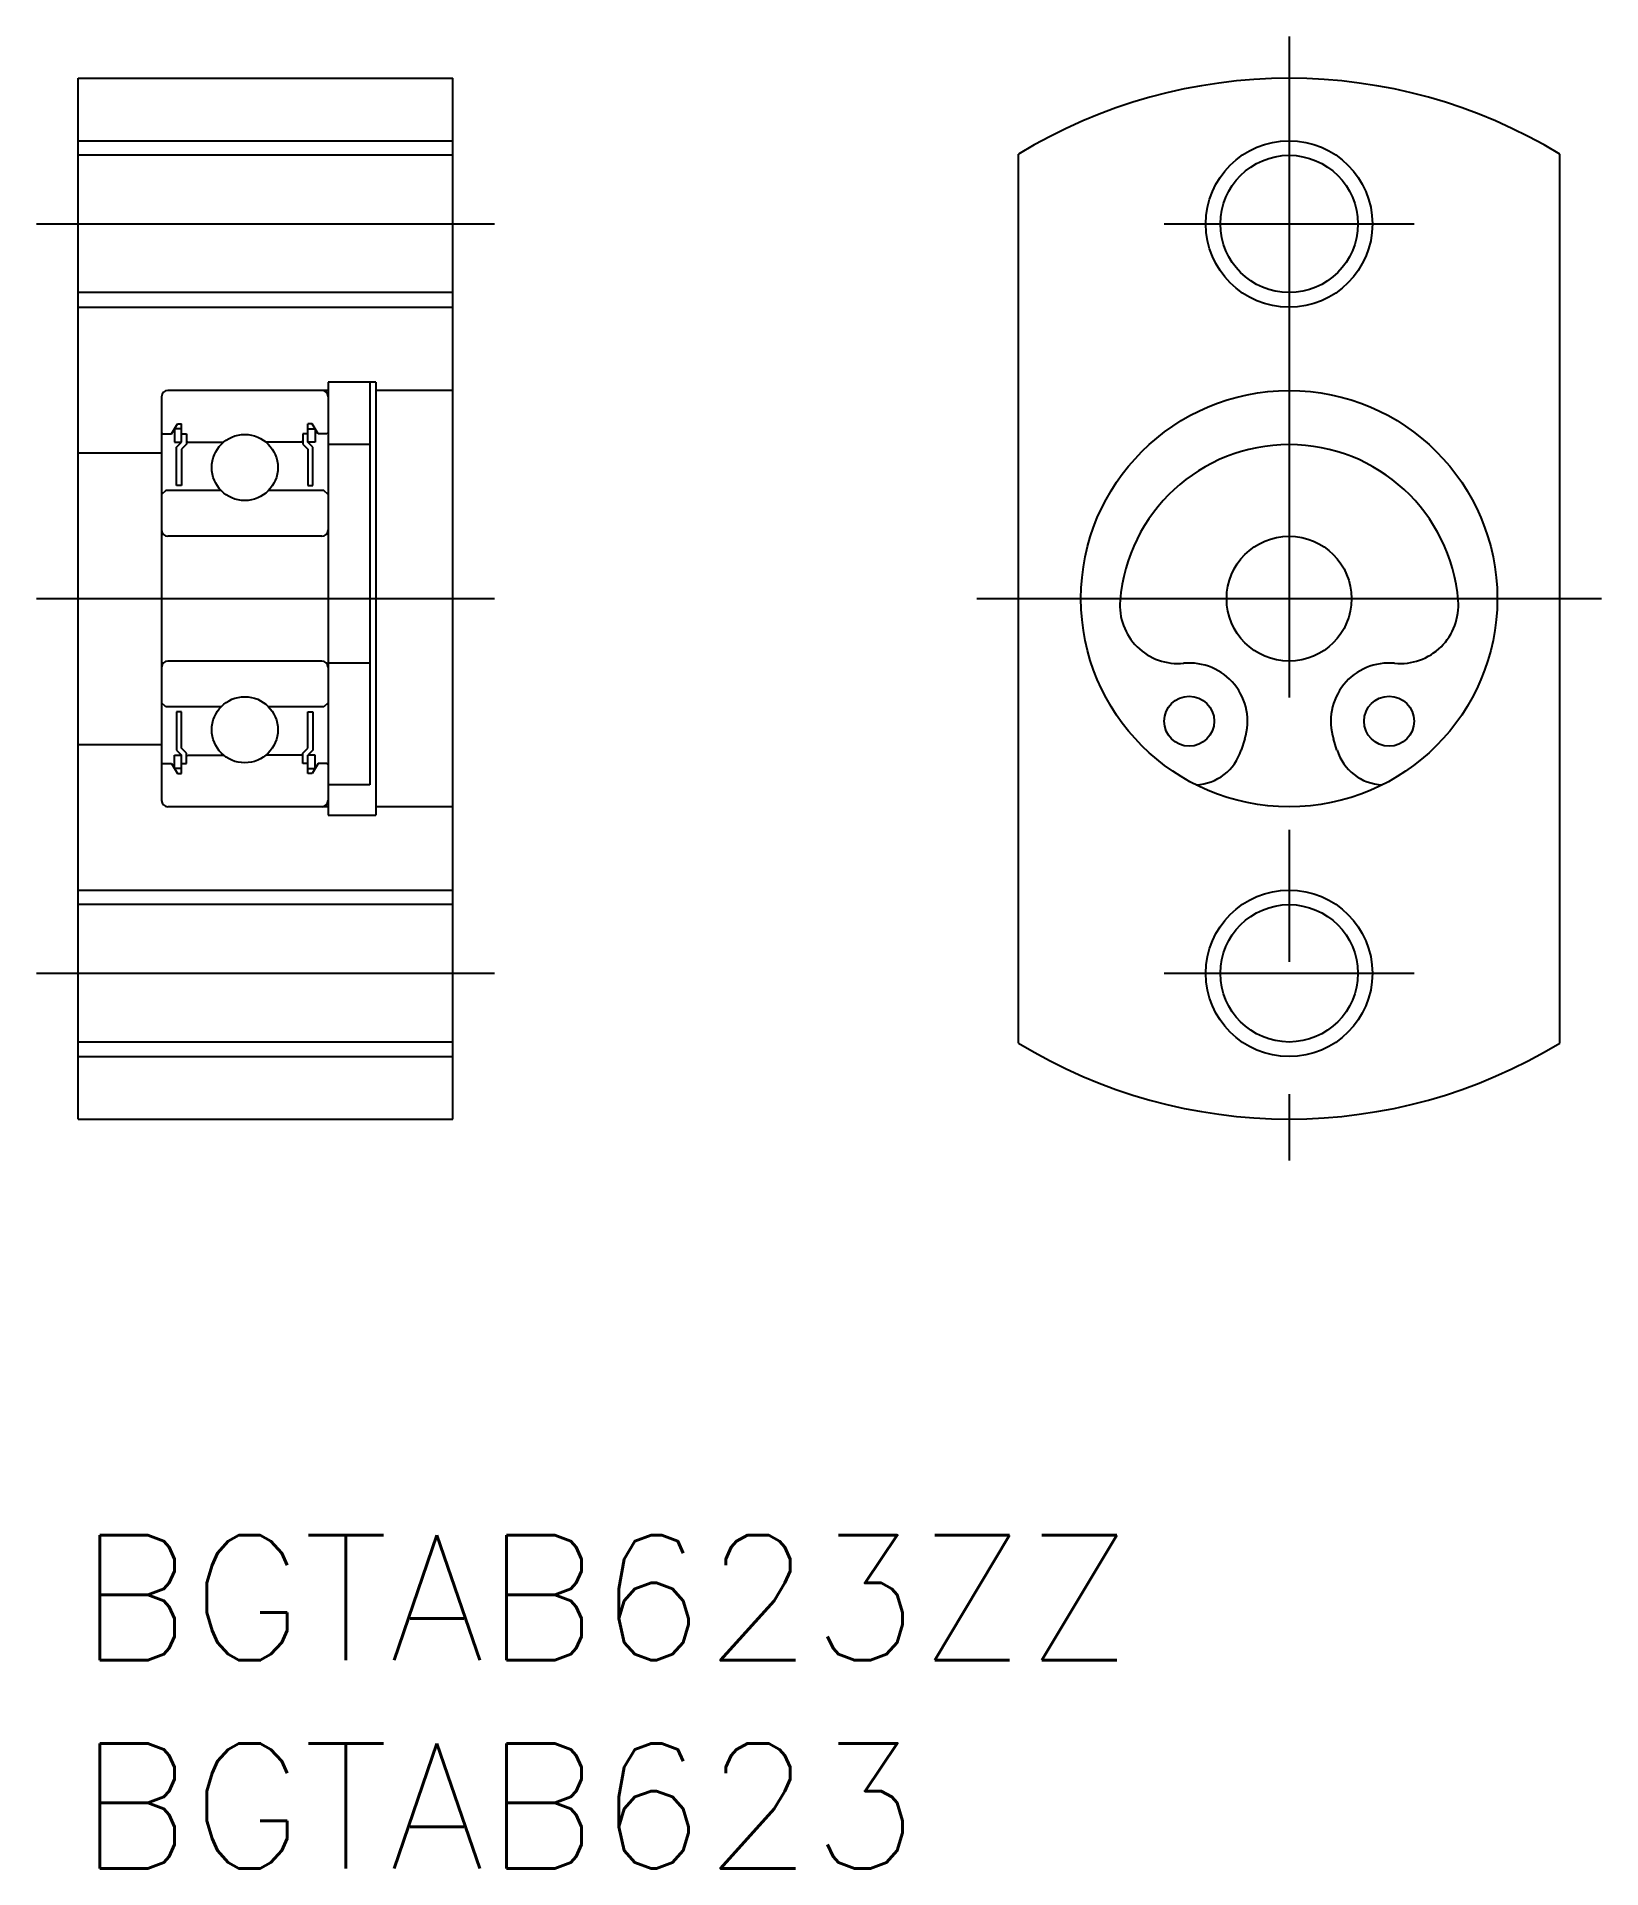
# Model space of a CAD drawing. Extents: x -1 to 36.6, y -8 to 36.
import ezdxf

# ---------------------------------------------------------------- set-up
doc = ezdxf.new("R2010")
doc.units = 0
doc.header["$LTSCALE"] = 0.5
doc.linetypes.add('CENTER', pattern=[50.8, 31.75, -6.35, 6.35, -6.35])
for name, color, linetype in [('MSM_CENTER', 1, 'CENTER'), ('MSM_CONTINUOUS', 7, 'CONTINUOUS'), ('MSM_NARROW', 5, 'CONTINUOUS'), ('MSM_PART_NUMBER', 7, 'CONTINUOUS')]:
    doc.layers.add(name, color=color, linetype=linetype)
doc.styles.get("Standard").update_dxf_attribs({"font": 'txt.shx', "height": 3, "bigfont": 'bigfont.shx'})

# ---------------------------------------------------------------- blocks, each defined once
blk = doc.blocks.new('*U2')
at = {"layer": 'MSM_PART_NUMBER'}
blk.add_text('BGTAB623ZZ', height=3, dxfattribs=at).set_placement((0, -3))
blk = doc.blocks.new('*U3')
at = {"layer": 'MSM_PART_NUMBER'}
blk.add_text('BGTAB623', height=3, dxfattribs=at).set_placement((0, -8))

msp = doc.modelspace()

# ---------------------------------------------------------------- linework, layer by layer
at = {"layer": 'MSM_CENTER'}
for p, q in [((29.084, 36), (29.084, 9)), ((-1, 31.5), (10, 31.5)), ((26.084, 31.5), (32.084, 31.5)), ((-1, 22.5), (10, 22.5)), ((21.584, 22.5), (36.584, 22.5)), ((-1, 13.5), (10, 13.5)), ((26.084, 13.5), (32.084, 13.5))]:
    msp.add_line(p, q, dxfattribs=at)
at = {"layer": 'MSM_CONTINUOUS'}
for p, q in [((0, 35), (9, 35)), ((0, 10), (0, 35)), ((9, 10), (9, 35)), ((9, 33.15), (0, 33.15)), ((22.584, 11.823), (22.584, 33.177)), ((35.584, 11.823), (35.584, 33.177)), ((9, 29.85), (0, 29.85)), ((2, 27.35), (2, 17.65)), ((6, 27.5), (2.15, 27.5)), ((7.15, 27.7, 0.5), (6, 27.7, 0.5)), ((6, 27.7), (6, 17.3)), ((7, 27.7), (7, 18.024)), ((7.15, 27.7), (7.15, 17.3)), ((9, 27.5), (7.16, 27.5)), ((2, 26.49), (2.03, 26.46)), ((2.03, 26.46), (2.241, 26.46)), ((2.241, 26.46), (2.381, 26.701)), ((2.482, 26.581), (2.311, 26.581)), ((2.311, 26.581), (2.311, 26.26)), ((2.381, 26.701), (2.482, 26.701)), ((2.482, 26.26), (2.482, 26.701)), ((2.482, 26.46), (2.603, 26.46)), ((2.603, 26.46), (2.603, 26.21)), ((5.397, 26.46), (5.397, 26.21)), ((5.517, 26.46), (5.397, 26.46)), ((5.517, 26.26), (5.517, 26.701)), ((5.619, 26.701), (5.517, 26.701)), ((5.517, 26.581), (5.689, 26.581)), ((5.759, 26.46), (5.619, 26.701)), ((5.689, 26.581), (5.689, 26.26)), ((5.97, 26.46), (5.759, 26.46)), ((6, 26.49), (5.97, 26.46)), ((0, 26), (2, 26)), ((2.311, 26.26), (2.482, 26.26)), ((2.362, 26.139), (2.482, 26.26)), ((2.362, 25.216), (2.362, 26.139)), ((2.603, 26.21), (2.482, 26.089)), ((2.482, 26.089), (2.482, 25.216)), ((2.603, 26.29), (2.633, 26.26)), ((2.633, 26.26), (3.492, 26.26)), ((5.367, 26.26), (4.508, 26.26)), ((5.397, 26.29), (5.367, 26.26)), ((5.397, 26.21), (5.517, 26.089)), ((5.638, 26.139), (5.517, 26.26)), ((5.689, 26.26), (5.517, 26.26)), ((5.517, 26.089), (5.517, 25.216)), ((5.638, 25.216), (5.638, 26.139)), ((7, 26.2, 0.5), (6, 26.2, 0.5)), ((2.1, 25.1), (2, 25)), ((3.428, 25.1), (2.1, 25.1)), ((2.482, 25.216), (2.362, 25.216)), ((5.9, 25.1), (4.572, 25.1)), ((5.517, 25.216), (5.638, 25.216)), ((6, 25), (5.9, 25.1)), ((2, 24.925), (2, 24.925)), ((5.85, 24), (2.15, 24)), ((2, 22.5), (2, 22.5)), ((5.85, 21), (2.15, 21)), ((7, 20.954, 0.5), (6, 20.954, 0.5)), ((2.1, 19.9), (2, 20)), ((3.428, 19.9), (2.1, 19.9)), ((5.9, 19.9), (4.572, 19.9)), ((6, 20), (5.9, 19.9)), ((2.482, 19.784), (2.362, 19.784)), ((2.362, 19.784), (2.362, 18.861)), ((2.482, 18.911), (2.482, 19.784)), ((5.517, 18.911), (5.517, 19.784)), ((5.517, 19.784), (5.638, 19.784)), ((5.638, 19.784), (5.638, 18.861)), ((0, 19), (2, 19)), ((28.019, 19.132), (27.933, 18.862)), ((30.234, 18.862), (30.149, 19.132)), ((2, 18.51), (2.03, 18.54)), ((2.03, 18.54), (2.241, 18.54)), ((2.241, 18.54), (2.381, 18.299)), ((2.311, 18.74), (2.482, 18.74)), ((2.311, 18.419), (2.311, 18.74)), ((2.362, 18.861), (2.482, 18.74)), ((2.603, 18.79), (2.482, 18.911)), ((2.482, 18.299), (2.482, 18.74)), ((2.482, 18.54), (2.603, 18.54)), ((2.603, 18.54), (2.603, 18.79)), ((2.603, 18.71), (2.633, 18.74)), ((2.633, 18.74), (3.492, 18.74)), ((5.367, 18.74), (4.508, 18.74)), ((5.397, 18.71), (5.367, 18.74)), ((5.397, 18.79), (5.517, 18.911)), ((5.397, 18.54), (5.397, 18.79)), ((5.517, 18.54), (5.397, 18.54)), ((5.638, 18.861), (5.517, 18.74)), ((5.689, 18.74), (5.517, 18.74)), ((5.517, 18.299), (5.517, 18.74)), ((5.759, 18.54), (5.619, 18.299)), ((5.689, 18.419), (5.689, 18.74)), ((5.97, 18.54), (5.759, 18.54)), ((6, 18.51), (5.97, 18.54)), ((2.482, 18.419), (2.311, 18.419)), ((2.381, 18.299), (2.482, 18.299)), ((5.517, 18.419), (5.689, 18.419)), ((5.619, 18.299), (5.517, 18.299)), ((7, 18.024, 0.5), (6, 18.024, 0.5)), ((6, 17.5), (2.15, 17.5)), ((6, 17.3, 0.5), (7.15, 17.3, 0.5)), ((9, 17.5), (7.16, 17.5)), ((9, 15.15), (0, 15.15)), ((9, 11.85), (0, 11.85)), ((0, 10), (9, 10))]:
    msp.add_line(p, q, dxfattribs=at)
for centre, radius in [((29.084, 31.5), 1.65), ((29.084, 22.5), 5), ((4, 25.65), 0.794), ((29.084, 22.5), 1.5), ((4, 19.35), 0.794), ((26.684, 19.554), 0.6), ((31.484, 19.554), 0.6), ((29.084, 13.5), 1.65)]:
    msp.add_circle(centre, radius, dxfattribs=at)
for centre, radius, start, end in [((29.084, 22.5), 12.5, 58.6675, 121.332), ((2.15, 27.35), 0.15, 90, 180), ((5.85, 27.35), 0.15, 360, 90), ((29.084, 22.125), 4.075, 4.6343, 175.3657), ((2.15, 24.15), 0.15, 180, 270), ((5.85, 24.15), 0.15, 270, 360), ((26.418, 22.341), 1.4, 175.3657, 275.4566), ((31.75, 22.341), 1.4, 264.5434, 4.6343), ((2.15, 20.85), 0.15, 90, 180), ((5.85, 20.85), 0.15, 360, 90), ((26.684, 19.554), 1.4, 342.4516, 95.4566), ((31.484, 19.554), 1.4, 84.5434, 197.5484), ((26.789, 19.224), 1.2, 273.0415, 342.4516), ((31.379, 19.224), 1.2, 197.5484, 266.9585), ((2.15, 17.65), 0.15, 180, 270), ((5.85, 17.65), 0.15, 270, 360), ((29.084, 22.5), 12.5, 238.668, 301.3325)]:
    msp.add_arc(centre, radius, start, end, dxfattribs=at)
at = {"layer": 'MSM_NARROW'}
for p, q in [((0, 33.5), (9, 33.5)), ((0, 29.5), (9, 29.5)), ((0, 15.5), (9, 15.5)), ((0, 11.5), (9, 11.5))]:
    msp.add_line(p, q, dxfattribs=at)
for centre in [(29.084, 31.5), (29.084, 13.5)]:
    msp.add_circle(centre, 2, dxfattribs=at)

# ---------------------------------------------------------------- block references
at = {"layer": 'MSM_CONTINUOUS'}
for name in ['*U2', '*U3']:
    msp.add_blockref(name, (0, 0), dxfattribs=at)

doc.saveas('drawing.dxf')
